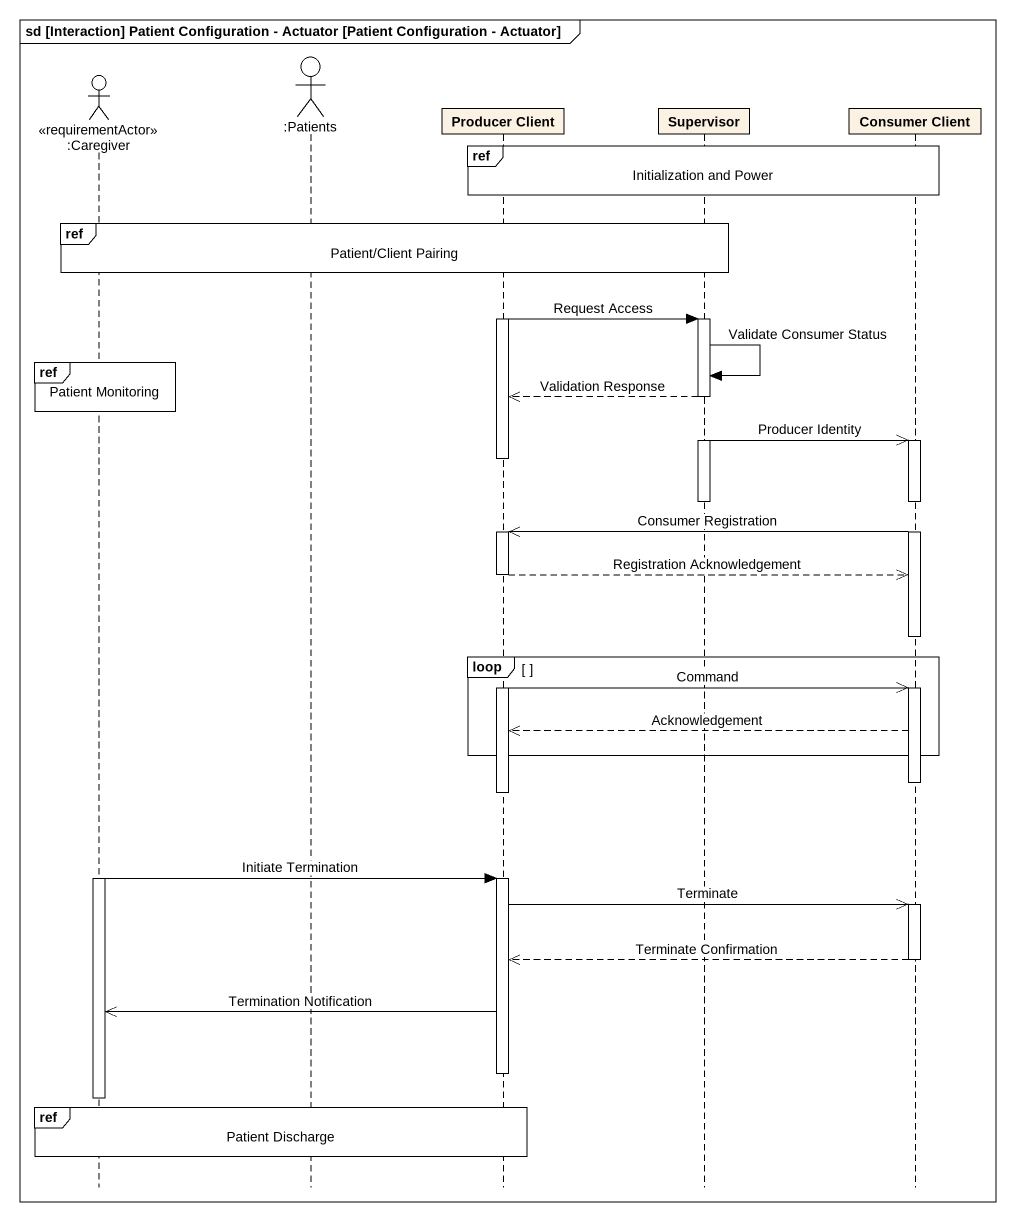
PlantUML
@startuml
mainframe sd [Interaction] Patient Configuration - Actuator [Patient Configuration - Actuator]
hide footbox
actor ":Caregiver" as Caregiver <<requirementActor>>
actor ":Patients" as Patients
participant "Producer Client" as Producer_Client
participant Supervisor
participant "Consumer Client" as Consumer_Client

ref over Producer_Client, Supervisor, Consumer_Client : Initialization and Power
ref over Caregiver, Patients, Producer_Client, Supervisor : Patient/Client Pairing
activate Producer_Client
Producer_Client -> Supervisor : Request Access
activate Supervisor
ref over Caregiver : Patient Monitoring
Supervisor -> Supervisor : Validate Consumer Status
Supervisor -->> Producer_Client : Validation Response
Supervisor ->> Consumer_Client : Producer Identity
activate Consumer_Client
deactivate Producer_Client
deactivate Supervisor
Consumer_Client ->> Producer_Client : Consumer Registration
activate Producer_Client
Producer_Client -->> Consumer_Client : Registration Acknowledgement
deactivate Consumer_Client
loop
  Producer_Client ->> Consumer_Client : Command
  activate Consumer_Client
  Consumer_Client -->> Producer_Client : Acknowledgement
end
deactivate Consumer_Client
deactivate Producer_Client
activate Caregiver
Caregiver -> Producer_Client : Initiate Termination
activate Producer_Client
Producer_Client ->> Consumer_Client : Terminate
activate Consumer_Client
Consumer_Client -->> Producer_Client : Terminate Confirmation
deactivate Consumer_Client
Producer_Client ->> Caregiver : Termination Notification
deactivate Producer_Client
deactivate Caregiver
ref over Caregiver, Patients, Producer_Client : Patient Discharge
@enduml
